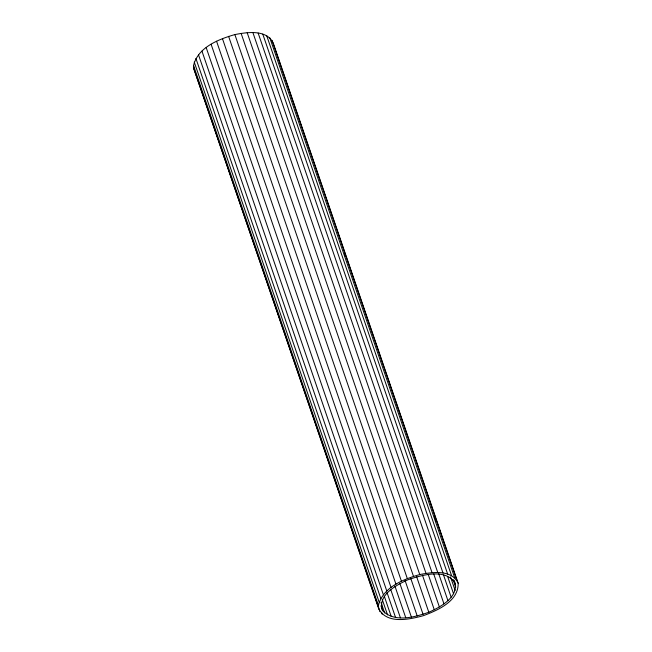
<?xml version="1.0" encoding="UTF-8"?>
<svg xmlns="http://www.w3.org/2000/svg" width="652" height="652" viewBox="0 0 652 652"><rect width="100%" height="100%" fill="white"/><g stroke="black" fill="none" stroke-linecap="round" stroke-linejoin="round"><path stroke-width="0.98" d="M193.538 65.526C197.939 47.278 218.591 39.259 234.875 34.58C247.295 32.152 266.815 29.242 273.302 43.268L458.177 583.238C458.641 601.291 437.736 610.272 423.401 615.667C409.489 619.441 386.832 624.518 378.698 608.732L193.823 68.762L193.538 65.526L378.413 605.496L378.698 608.732M378.413 605.496C382.814 587.248 403.458 579.229 419.749 574.559C432.17 572.122 451.689 569.212 458.177 583.238M455.479 584.102C446.702 567.639 421.958 575.015 408.07 579.726C396.514 584.909 376.986 595.203 382.577 610.59C394.517 622.904 414.615 617.232 428.804 612.244C440.825 606.996 460.491 596.173 454.159 580.256M193.823 68.762L379.969 611.657M272.031 40.342L456.905 580.321M344.435 253.441L345.43 256.334M434.403 516.213L436.049 521.021M269.822 37.808L454.697 577.786M453.107 579.424L455.74 587.126M266.717 35.721L451.591 575.692M450.483 576.881L455.096 590.353M262.789 34.132L447.663 574.11M447.606 576.401L453.539 593.727M258.151 33.081L443.026 573.059M443.539 575.023L451.119 597.159M438.674 573.605L447.9 600.557M252.903 32.6L437.777 572.57M433.735 574.004L443.955 603.842M247.181 32.69L432.048 572.668M428.168 574.208L439.375 606.939M241.118 33.358L425.992 573.328M422.423 575.113L434.289 609.759M234.875 34.58L419.749 574.559M416.612 576.629L428.804 612.244M228.599 36.333L413.474 576.311M410.54 577.753L423.067 614.331M222.438 38.566L407.313 578.544M405.022 580.353L417.215 615.961M216.562 41.239L401.436 581.209M399.863 583.418L411.396 617.102M211.101 44.263L395.976 584.241M394.876 585.961L405.748 617.721M206.187 47.588L391.061 587.558M390.858 589.897L400.409 617.811M201.957 51.109L386.823 591.087M386.954 592.334L395.519 617.354M384.272 596.164L391.192 616.376M198.493 54.76L383.368 594.73M382.268 599.498L387.541 614.901M195.902 58.435L380.776 598.406M381.021 602.366L384.639 612.953M380.931 605.781L382.577 610.59M194.239 62.054L379.114 602.024M381.518 612.269L382.178 614.192"/></g></svg>
